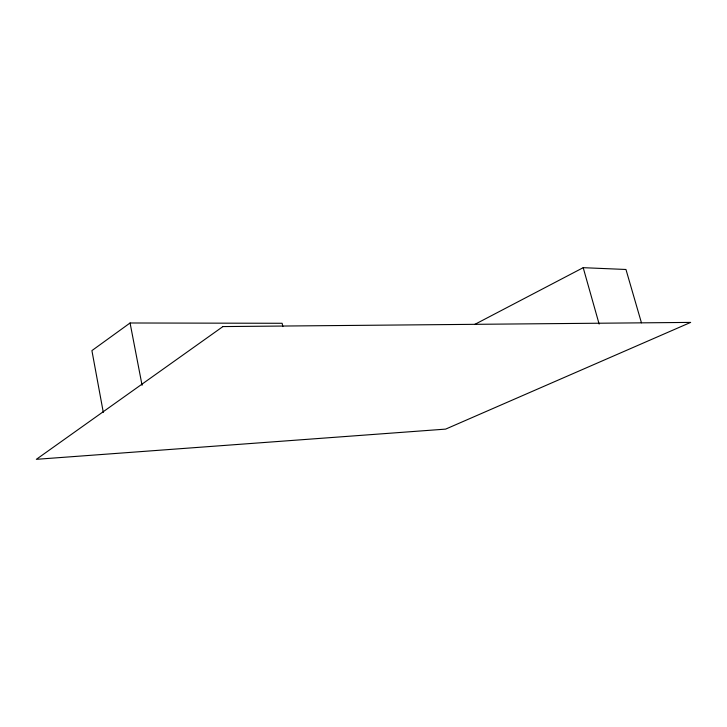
<?xml version="1.0" encoding="UTF-8"?>
<svg xmlns="http://www.w3.org/2000/svg" width="727" height="727" viewBox="0 0 727 727"><rect width="100%" height="100%" fill="white"/><g stroke="black" fill="none" stroke-linecap="round" stroke-linejoin="round"><path stroke-width="1.09" d="M282.858 326.587L282.121 323.279L130.069 322.988L91.911 350.605L103.307 412.418M474.631 324.478L583.199 267.681L625.956 269.481L641.45 322.815M583.199 267.681L599.139 324.088M130.069 322.988L142.074 385.274M222.925 326.577L36.35 459.319L445.642 429.112L690.65 322.406L222.925 326.577"/></g></svg>
